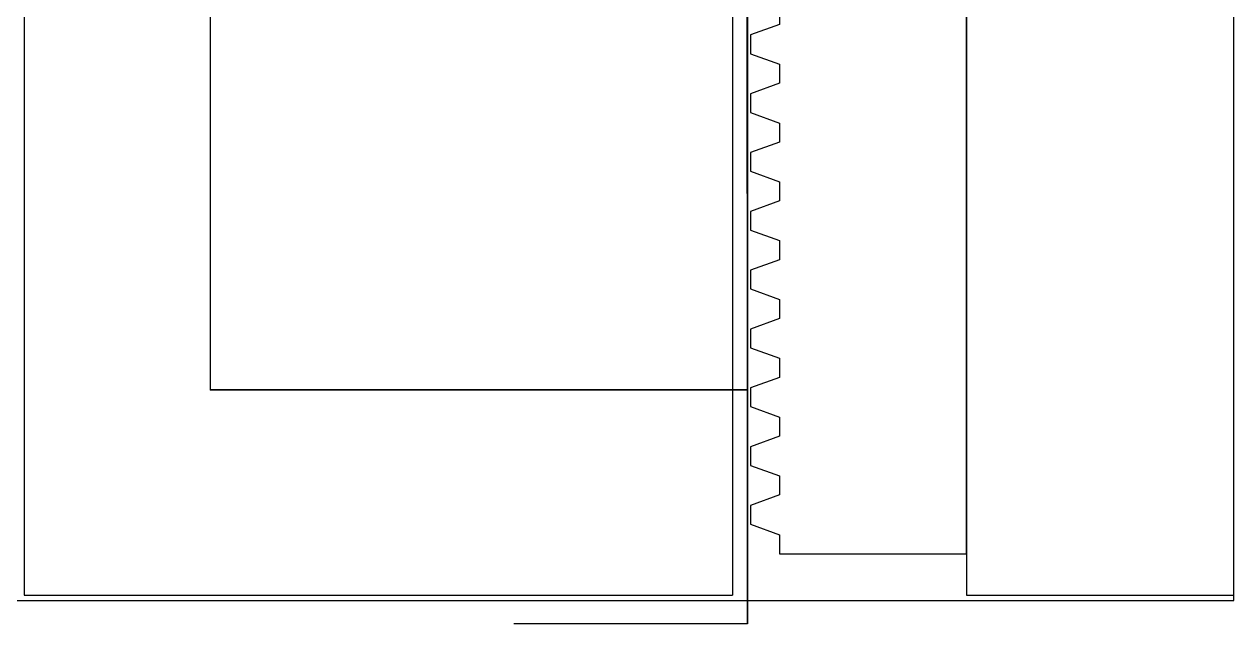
# Model space of a CAD drawing. Header units: millimetres. Extents: x -658 to 1307, y -81 to 472.
# Drawn here: x 510.92 to 536.79, y 350.63 to 363.44 of the extents above; entities that cross this region are included whole.
import ezdxf

# ---------------------------------------------------------------- set-up
doc = ezdxf.new("R2010")
doc.units = ezdxf.units.MM
doc.layers.get('0').update_dxf_attribs({"true_color": 0xffffff})
for name, color, linetype, true_color in [('a', 7, 'Continuous', 0xffffff), ('gears', 134, 'Continuous', 0x009987), ('Layer1', 252, 'Continuous', 0x777799), ('Layer2', 36, 'Continuous', 0x664400), ('Layer3', 134, 'Continuous', 0x009987), ('Layer4', 252, 'Continuous', 0x777799), ('servo', 36, 'Continuous', 0x664400), ('Version_1', 252, 'Continuous', 0x777799)]:
    doc.layers.add(name, color=color, linetype=linetype, true_color=true_color)

# ---------------------------------------------------------------- blocks, each defined once
blk = doc.blocks.new('MicroServo_9g')
for p, q in [((27, 20.5), (10.751, 20.5, 0.022)), ((27, 18.5), (27, 20.5)), ((27, 20.5), (27, 20.5, 11.5)), ((32, 18.5), (27, 18.5)), ((27, 18.5), (27, 18.5, 11.5)), ((32, 16), (32, 18.5)), ((32, 18.5), (32, 18.5, 5)), ((27, 16), (32, 16)), ((27, 0), (27, 16)), ((27, 16), (27, 16, 11.5)), ((32, 16), (32, 16, 5)), ((4.5, 0), (27, 0)), ((27, 0), (27, 0, 11.5))]:
    blk.add_line(p, q)
blk = doc.blocks.new('9g_Servo')
blk.add_blockref('MicroServo_9g', (-4.5, 0))
blk = doc.blocks.new('Group_1')
for p, q in [((18.15, 0), (18.15, 54.5)), ((18.15, 0, 3), (18.15, 54.5, 3)), ((14.15, 11.719), (14.15, 11.31)), ((14.15, 11.719, 3), (14.15, 11.31, 3)), ((14.15, 10.462), (14.15, 10.053)), ((14.15, 10.462, 3), (14.15, 10.053, 3)), ((14.15, 10.462), (14.15, 10.462, 3)), ((14.15, 9.205), (14.15, 8.796)), ((14.15, 9.205, 3), (14.15, 8.796, 3)), ((14.15, 9.205), (14.15, 9.205, 3)), ((14.15, 7.949), (14.15, 7.54)), ((14.15, 7.949, 3), (14.15, 7.54, 3)), ((14.15, 7.949), (14.15, 7.949, 3)), ((14.15, 6.692), (14.15, 6.283)), ((14.15, 6.692, 3), (14.15, 6.283, 3)), ((14.15, 6.692), (14.15, 6.692, 3)), ((14.15, 5.435), (14.15, 5.027)), ((14.15, 5.435, 3), (14.15, 5.027, 3)), ((14.15, 5.435), (14.15, 5.435, 3)), ((14.15, 4.179), (14.15, 3.77)), ((14.15, 4.179, 3), (14.15, 3.77, 3)), ((14.15, 4.179), (14.15, 4.179, 3)), ((14.15, 2.922), (14.15, 2.513)), ((14.15, 2.922, 3), (14.15, 2.513, 3)), ((14.15, 2.922), (14.15, 2.922, 3)), ((14.15, 1.666), (14.15, 1.257)), ((14.15, 1.666, 3), (14.15, 1.257, 3)), ((14.15, 1.666), (14.15, 1.666, 3)), ((14.15, 0.409), (14.15, 0)), ((14.15, 0.409, 3), (14.15, 0, 3)), ((14.15, 0.409), (14.15, 0.409, 3)), ((14.15, 0), (18.15, 0)), ((14.15, 0, 3), (18.15, 0, 3)), ((14.15, 0), (14.15, 0, 3)), ((18.15, 0), (18.15, 0, 3))]:
    blk.add_line(p, q)
at = {"layer": 'a'}
for p, q in [((14.15, 11.31), (13.534, 11.086)), ((14.15, 11.31, 3), (13.534, 11.086, 3)), ((14.15, 11.31), (14.15, 11.31, 3)), ((13.534, 11.086), (13.534, 10.686)), ((13.534, 11.086, 3), (13.534, 10.686, 3)), ((13.534, 11.086), (13.534, 11.086, 3)), ((13.534, 10.686), (14.15, 10.462)), ((13.534, 10.686, 3), (14.15, 10.462, 3)), ((13.534, 10.686), (13.534, 10.686, 3)), ((14.15, 10.053), (13.534, 9.829)), ((14.15, 10.053, 3), (13.534, 9.829, 3)), ((14.15, 10.053), (14.15, 10.053, 3)), ((13.534, 9.829), (13.534, 9.429)), ((13.534, 9.829, 3), (13.534, 9.429, 3)), ((13.534, 9.829), (13.534, 9.829, 3)), ((13.534, 9.429), (14.15, 9.205)), ((13.534, 9.429, 3), (14.15, 9.205, 3)), ((13.534, 9.429), (13.534, 9.429, 3)), ((14.15, 8.796), (13.534, 8.572)), ((14.15, 8.796, 3), (13.534, 8.572, 3)), ((14.15, 8.796), (14.15, 8.796, 3)), ((13.534, 8.572), (13.534, 8.173)), ((13.534, 8.572, 3), (13.534, 8.173, 3)), ((13.534, 8.572), (13.534, 8.572, 3)), ((13.534, 8.173), (14.15, 7.949)), ((13.534, 8.173, 3), (14.15, 7.949, 3)), ((13.534, 8.173), (13.534, 8.173, 3)), ((14.15, 7.54), (13.534, 7.316)), ((14.15, 7.54, 3), (13.534, 7.316, 3)), ((14.15, 7.54), (14.15, 7.54, 3)), ((13.534, 7.316), (13.534, 6.916)), ((13.534, 7.316, 3), (13.534, 6.916, 3)), ((13.534, 7.316), (13.534, 7.316, 3)), ((13.534, 6.916), (14.15, 6.692)), ((13.534, 6.916, 3), (14.15, 6.692, 3)), ((13.534, 6.916), (13.534, 6.916, 3)), ((14.15, 6.283), (13.534, 6.059)), ((14.15, 6.283, 3), (13.534, 6.059, 3)), ((14.15, 6.283), (14.15, 6.283, 3)), ((13.534, 6.059), (13.534, 5.659)), ((13.534, 6.059, 3), (13.534, 5.659, 3)), ((13.534, 6.059), (13.534, 6.059, 3)), ((13.534, 5.659), (14.15, 5.435)), ((13.534, 5.659, 3), (14.15, 5.435, 3)), ((13.534, 5.659), (13.534, 5.659, 3)), ((14.15, 5.027), (13.534, 4.802)), ((14.15, 5.027, 3), (13.534, 4.802, 3)), ((14.15, 5.027), (14.15, 5.027, 3)), ((13.534, 4.802), (13.534, 4.403)), ((13.534, 4.802, 3), (13.534, 4.403, 3)), ((13.534, 4.802), (13.534, 4.802, 3)), ((13.534, 4.403), (14.15, 4.179)), ((13.534, 4.403, 3), (14.15, 4.179, 3)), ((13.534, 4.403), (13.534, 4.403, 3)), ((14.15, 3.77), (13.534, 3.546)), ((14.15, 3.77, 3), (13.534, 3.546, 3)), ((14.15, 3.77), (14.15, 3.77, 3)), ((13.534, 3.546), (13.534, 3.146)), ((13.534, 3.546, 3), (13.534, 3.146, 3)), ((13.534, 3.546), (13.534, 3.546, 3)), ((13.534, 3.146), (14.15, 2.922)), ((13.534, 3.146, 3), (14.15, 2.922, 3)), ((13.534, 3.146), (13.534, 3.146, 3)), ((14.15, 2.513), (13.534, 2.289)), ((14.15, 2.513, 3), (13.534, 2.289, 3)), ((14.15, 2.513), (14.15, 2.513, 3)), ((13.534, 2.289), (13.534, 1.89)), ((13.534, 2.289, 3), (13.534, 1.89, 3)), ((13.534, 2.289), (13.534, 2.289, 3)), ((13.534, 1.89), (14.15, 1.666)), ((13.534, 1.89, 3), (14.15, 1.666, 3)), ((13.534, 1.89), (13.534, 1.89, 3)), ((14.15, 1.257), (13.534, 1.033)), ((14.15, 1.257, 3), (13.534, 1.033, 3)), ((14.15, 1.257), (14.15, 1.257, 3)), ((13.534, 1.033), (13.534, 0.633)), ((13.534, 1.033, 3), (13.534, 0.633, 3)), ((13.534, 1.033), (13.534, 1.033, 3)), ((13.534, 0.633), (14.15, 0.409)), ((13.534, 0.633, 3), (14.15, 0.409, 3)), ((13.534, 0.633), (13.534, 0.633, 3))]:
    blk.add_line(p, q, dxfattribs=at)
blk = doc.blocks.new('Group_11')
for p, q in [((97.2, 0), (97.2, 82.888)), ((97.2, 0, 5), (97.2, 82.888, 5)), ((0, 0), (97.2, 0)), ((0, 0, 5), (97.2, 0, 5)), ((97.2, 0), (97.2, 0, 5))]:
    blk.add_line(p, q)
blk = doc.blocks.new('Group_4')
for p, q in [((97.2, 0), (97.2, 82.888)), ((97.2, 0, 3), (97.2, 82.888, 3)), ((71.332, 68.388), (71.332, 0)), ((71.332, 68.388, 3), (71.332, 0, 3)), ((91.482, 68.388), (91.482, 0)), ((91.482, 68.388, 3), (91.482, 0, 3)), ((86.482, 17.704), (86.482, 0)), ((86.482, 17.704, 3), (86.482, 0, 3)), ((71.332, 0), (86.482, 0)), ((71.332, 0, 3), (86.482, 0, 3)), ((71.332, 0), (71.332, 0, 3)), ((86.482, 0), (86.482, 0, 3)), ((91.482, 0), (97.2, 0)), ((91.482, 0, 3), (97.2, 0, 3)), ((91.482, 0), (91.482, 0, 3)), ((97.2, 0), (97.2, 0, 3))]:
    blk.add_line(p, q)
blk = doc.blocks.new('Group_14')
for p, q in [((97.2, 0, 0.004), (97.2, 31.588, 0.001)), ((97.2, 0, 3.004), (97.2, 31.588, 3.001)), ((86.807, 4.5, 0.004), (86.807, 27, 0.004)), ((86.807, 4.5, 3.004), (86.807, 27, 3.004)), ((75.307, 21.221, 3.004), (75.307, 4.5, 3.004)), ((75.307, 21.22, 0.004), (75.307, 4.5, 0.004)), ((75.307, 4.5, 0.004), (86.807, 4.5, 0.004)), ((75.307, 4.5, 3.004), (86.807, 4.5, 3.004)), ((75.307, 4.5, 0.004), (75.307, 4.5, 3.004)), ((86.807, 4.5, 0.004), (86.807, 4.5, 3.004)), ((0, 0, 0.004), (97.2, 0, 0.004)), ((0, 0, 3.004), (97.2, 0, 3.004)), ((97.2, 0, 0.004), (97.2, 0, 3.004))]:
    blk.add_line(p, q)
blk = doc.blocks.new('Group_3')
for p, q in [((97.2, 0), (97.2, 74.888)), ((97.2, 0, 5), (97.2, 74.888, 5)), ((0, 0), (97.2, 0)), ((0, 0, 5), (97.2, 0, 5)), ((97.2, 0), (97.2, 0, 5))]:
    blk.add_line(p, q)
blk = doc.blocks.new('Group_28')
at = {"layer": 'gears', "color": 251, "true_color": 0x565656}
blk.add_blockref('Group_1', (99.832, 0.997, 26.5), dxfattribs=at)
at = {"layer": 'Layer1', "color": 153, "true_color": 0x6495ed}
blk.add_blockref('Group_11', (26.5, 0, 29.5), dxfattribs=at)
at = {"layer": 'Layer2'}
blk.add_blockref('Group_4', (26.5, 0.117, 26.5), dxfattribs=at)
at = {"layer": 'Layer3'}
blk.add_blockref('Group_3', (26.5, 0, 21.5), dxfattribs=at)
at = {"layer": 'Layer4'}
blk.add_blockref('Group_14', (26.5, 0, 18.497), dxfattribs=at)
at = {"layer": 'servo', "color": 131, "true_color": 0x65ffff, "extrusion": (-1, -1.49036e-08, 2.98023e-08), "rotation": 1.7075486689e-06}
blk.add_blockref('9g_Servo', (-27.002, 0, -113.303), dxfattribs=at)

msp = doc.modelspace()

# ---------------------------------------------------------------- block references
at = {"layer": 'Version_1'}
msp.add_blockref('Group_28', (413.092, 351.127, -31.271), dxfattribs=at)

doc.saveas('drawing.dxf')
